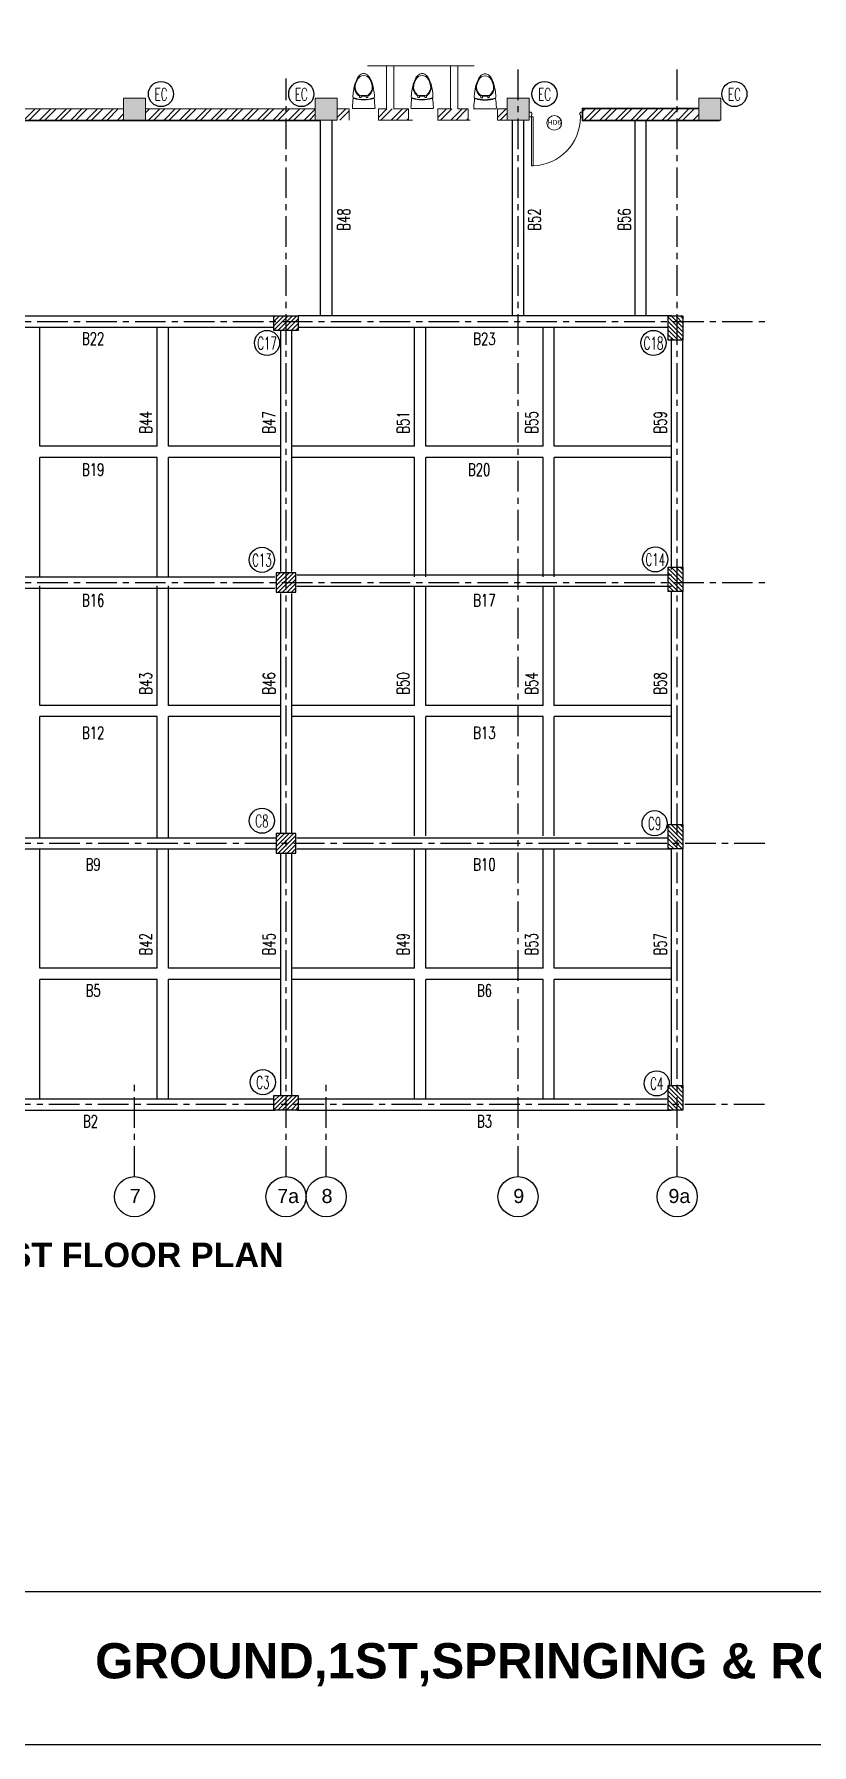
# Model space of a CAD drawing. Header units: millimetres. Extents: x 2659630 to 6742168, y -2425387 to -732288.
# Drawn here: x 3017118 to 3033015, y -1251415 to -1216459 of the extents above; entities that cross this region are included whole.
import ezdxf
from ezdxf.enums import TextEntityAlignment as Align

# ---------------------------------------------------------------- set-up
doc = ezdxf.new("R2010")
doc.units = ezdxf.units.MM
doc.linetypes.add('CENTER', pattern=[2, 1.25, -0.25, 0.25, -0.25])
for name, color, linetype, lineweight in [('A-ANNO-DIMS', 211, 'Continuous', 9), ('A-AREA-IDEN', 2, 'Continuous', 9), ('A-DOOR', 31, 'Continuous', 18), ('A-DOOR-FRAM', 31, 'Continuous', 18), ('A-DOOR-IDEN', 31, 'Continuous', 9), ('A-furniture', 37, 'Continuous', 0), ('A-hatch', 253, 'Continuous', 0), ('A-PLASTER', 50, 'Continuous', 0), ('A-RCC', 2, 'Continuous', 0), ('A-WALL', 113, 'Continuous', 9), ('A-WALL-PATT', 111, 'Continuous', 0)]:
    doc.layers.add(name, color=color, linetype=linetype, lineweight=lineweight)
for name, color, linetype in [('S-BEAM NO', 3, 'Continuous'), ('S-BEAM OUTER', 4, 'Continuous'), ('S-COLUMN', 1, 'Continuous'), ('S-COLUMN CIRCLE', 9, 'Continuous'), ('S-COLUMN HATCH', 8, 'Continuous'), ('S-COLUMN NO', 2, 'Continuous'), ('S-GRIDE CIRCLE', 8, 'Continuous'), ('S-GRIDE LINE', 8, 'CENTER'), ('S-GRIDE NO', 1, 'Continuous')]:
    doc.layers.add(name, color=color, linetype=linetype)
doc.layers.get('A-ANNO-DIMS').off()
doc.styles.add('Arial', font='arial.ttf', dxfattribs={"height": 123})
doc.styles.add('Arial_1', font='arial.ttf', dxfattribs={"height": 98.353293})
doc.styles.add('Arial_B', font='arialbd.ttf', dxfattribs={"height": 125.853552})
doc.styles.add('Arial_B_1', font='arialbd.ttf', dxfattribs={"height": 100.682842})
doc.styles.add('ROMANS', font='r.shx', dxfattribs={"width": 0.7})
pattern_1 = [(45, (2836909.69, -1391850.38), (-159.09903, 159.09903), []), (45, (2837015.75, -1391850.38), (-159.09903, 159.09903), [])]

# ---------------------------------------------------------------- blocks, each defined once
blk = doc.blocks.new('hjhgkhjjkhk')
at = {"layer": 'A-furniture', "linetype": 'ByBlock'}
for p, q in [((-3239410, 38907, -500), (-3238943, 38907, -500)), ((-3239263, 38679, -500), (-3239230, 38679, -500)), ((-3239263, 38630, -500), (-3239263, 38679, -500)), ((-3239231, 38637, -500), (-3239122, 38637, -500)), ((-3239230, 38679, -500), (-3239230, 38637, -500)), ((-3239123, 38651, -500), (-3239230, 38651, -500)), ((-3239123, 38679, -500), (-3239090, 38679, -500)), ((-3239123, 38637, -500), (-3239123, 38679, -500)), ((-3239090, 38679, -500), (-3239090, 38630, -500))]:
    blk.add_line(p, q, dxfattribs=at)
for centre, radius, start, end in [((-3239382, 38882, -500), 25.6, 103.2172, 184.3205), ((-3234363, 39215, -500), 5055, 183.7972, 185.9339), ((-3238971, 38882, -500), 25.6, 355.6795, 76.7816), ((-3243990, 39215, -500), 5055, 354.0661, 356.2028), ((-3239285, 38652, -500), 114, 159.1995, 186.5683), ((-3234351, 39220, -500), 5080, 186.5683, 187.0896), ((-3238431, 38682, -500), 965, 185.2831, 196.4207), ((-3239383, 38693, -500), 7.92, 185.9341, 288.7781), ((-3239379, 38706, -500), 7.92, 185.267, 288.2867), ((-3239176, 38085, -500), 635, 71.2219, 108.7781), ((-3239176, 38092, -500), 639, 71.7134, 108.2867), ((-3239160, 38466, -500), 206, 151.8794, 195.9425), ((-3239160, 38466, -500), 191, 160.1349, 195.9191), ((-3239125, 38450, -500), 244, 124.5259, 152.5265), ((-3239125, 38450, -500), 229, 133.9968, 159.4423), ((-3239231, 38561, -500), 76.2, 90, 133.9968), ((-3239122, 38561, -500), 76.2, 46.0032, 90), ((-3239228, 38450, -500), 244, 27.4735, 55.4741), ((-3239228, 38450, -500), 229, 20.5577, 46.0032), ((-3239193, 38466, -500), 191, 344.0809, 19.8651), ((-3239193, 38466, -500), 206, 344.0575, 28.1207), ((-3239921, 38682, -500), 965, 343.5793, 354.7169), ((-3238974, 38706, -500), 7.92, 251.7135, 354.733), ((-3238970, 38693, -500), 7.92, 251.2221, 354.0659), ((-3239068, 38652, -500), 114, 353.4317, 20.8005), ((-3244002, 39220, -500), 5080, 352.9104, 353.4317), ((-3238749, 38591, -500), 635, 196.5593, 209.3999), ((-3238749, 38591, -500), 620, 196.5666, 207.1313), ((-3239114, 38385, -500), 216, 209.3045, 232.3768), ((-3239176, 38371, -500), 140, 207.1313, 332.8687), ((-3239176, 38301, -500), 111, 231.6356, 270), ((-3239176, 38301, -500), 111, 270, 308.3644), ((-3239239, 38385, -500), 216, 307.6232, 330.6955), ((-3239604, 38591, -500), 620, 332.8687, 343.4334), ((-3239604, 38591, -500), 635, 330.6001, 343.4407)]:
    blk.add_arc(centre, radius, start, end, dxfattribs=at)
blk = doc.blocks.new('A$C73F500AF')
at = {"layer": 'A-DOOR'}
blk.add_lwpolyline([(50, 1000), (85, 1000), (85, 0), (50, 0)], close=True, dxfattribs=at)
blk.add_arc((50, 1000), 1000, 272.0058, 0.0695, dxfattribs=at)
at = {"layer": 'A-DOOR-FRAM'}
for p, q in [((0, 1090), (12, 1090)), ((0, 1010), (0, 1090)), ((12, 1100), (40, 1100)), ((12, 1090), (12, 1100)), ((40, 1100), (60, 1075)), ((60, 1075), (60, 1045)), ((1060, 1101), (1040, 1076)), ((1040, 1076), (1040, 1046)), ((1088, 1101), (1060, 1101)), ((1088, 1091), (1088, 1101)), ((1100, 1091), (1088, 1091)), ((1100, 1011), (1100, 1091)), ((12, 1010), (0, 1010)), ((12, 1000), (12, 1010)), ((50, 1000), (12, 1000)), ((60, 1045), (50, 1045)), ((50, 1045), (50, 1000)), ((1040, 1046), (1050, 1046)), ((1050, 1046), (1050, 1001)), ((1050, 1001), (1088, 1001)), ((1088, 1001), (1088, 1011)), ((1088, 1011), (1100, 1011))]:
    blk.add_line(p, q, dxfattribs=at)
blk = doc.blocks.new('M_Door Tag_Mahindra_2_0mm - M_Door Tag_Mahindra 2-1437518-GROUND FLOOR PLAN-01')
at = {"layer": 'A-DOOR-IDEN'}
blk.add_circle((0, 0), 3, dxfattribs=at)

msp = doc.modelspace()

# ---------------------------------------------------------------- hatches: boundary and pattern name
at = {"layer": 'A-WALL-PATT'}
h = msp.add_hatch(dxfattribs=at)
h.set_pattern_fill('ANSI32', color=256, scale=600, angle=360, style=0)
h.set_pattern_definition(pattern_1)
h.paths.add_polyline_path([(3018944.389, -1217984.281), (3015474.389, -1217984.16), (3015474.388, -1218214.249), (3018944.388, -1218214.342)])
h = msp.add_hatch(dxfattribs=at)
h.set_pattern_fill('ANSI32', color=256, scale=600, angle=360, style=0)
h.set_pattern_definition(pattern_1)
h.paths.add_polyline_path([(3022864.389, -1217984.281), (3019394.389, -1217984.263), (3019394.388, -1218214.26), (3019395.359, -1218214.26), (3022864.388, -1218214.445)])
h = msp.add_hatch(dxfattribs=at)
h.set_pattern_fill('ANSI32', color=256, scale=600, angle=360, style=0)
h.set_pattern_definition([(45, (2848669.69, -1391850.44), (-159.09903, 159.09903), []), (45, (2848775.75, -1391850.44), (-159.09903, 159.09903), [])])
h.paths.add_polyline_path([(3023554.467, -1218214.39), (3023554.467, -1217984.313), (3023314.389, -1217984.318), (3023314.388, -1218214.397)])
h = msp.add_hatch(dxfattribs=at)
h.set_pattern_fill('ANSI32', color=256, scale=600, angle=360, style=0)
h.set_pattern_definition([(45, (2849509.77, -1391850.47), (-159.09903, 159.09903), []), (45, (2849615.83, -1391850.47), (-159.09903, 159.09903), [])])
h.paths.add_polyline_path([(3024771.967, -1218214.205), (3024771.967, -1217984.127), (3024154.469, -1217984.343), (3024154.468, -1218214.422)])
h = msp.add_hatch(dxfattribs=at)
h.set_pattern_fill('ANSI32', color=256, scale=600, angle=360, style=0)
h.set_pattern_definition([(45, (2850727.27, -1391850.48), (-159.09903, 159.09903), []), (45, (2850833.33, -1391850.48), (-159.09903, 159.09903), [])])
h.paths.add_polyline_path([(3025989.467, -1218214.218), (3025989.467, -1217984.14), (3025371.969, -1217984.356), (3025371.968, -1218214.435)])
h = msp.add_hatch(dxfattribs=at)
h.set_pattern_fill('ANSI32', color=256, scale=600, angle=360, style=0)
h.set_pattern_definition([(45, (2851944.77, -1391850.48), (-159.09903, 159.09903), []), (45, (2852050.83, -1391850.48), (-159.09903, 159.09903), [])])
h.paths.add_polyline_path([(3026784.388, -1218214.366), (3026784.389, -1217984.288), (3026589.471, -1217984.356), (3026589.469, -1218214.435)])
h = msp.add_hatch(dxfattribs=at)
h.set_pattern_fill('ANSI32', color=256, scale=600, angle=360, style=0)
h.set_pattern_definition(pattern_1)
h.paths.add_polyline_path([(3028334.14, -1217984.159), (3030704.388, -1217984.159), (3030704.388, -1218214.167), (3028334.14, -1218214.167)])
at = {"layer": 'S-COLUMN HATCH', "true_color": 0x939598}
h = msp.add_hatch(dxfattribs=at)
h.set_pattern_fill('ANSI31', color=252, scale=20, angle=180)
h.set_pattern_definition([(225, (-628300.644, -347584.06), (44.9012806, -44.9012806), [])])
h.paths.add_polyline_path([(3022016.079, -1222214.2), (3022516.078, -1222214.2), (3022516.078, -1222514.202), (3022016.079, -1222514.202)])
h = msp.add_hatch(dxfattribs=at)
h.set_pattern_fill('ANSI31', color=252, scale=20, angle=270)
h.set_pattern_definition([(315, (2155449.32, -4873030.73), (44.9012806, 44.9012806), [])])
h.paths.add_polyline_path([(3030079.463, -1222714.006), (3030079.463, -1222214.008), (3030379.465, -1222214.008), (3030379.465, -1222714.006)])
h = msp.add_hatch(dxfattribs=at)
h.set_pattern_fill('ANSI31', color=252, scale=20, angle=180)
h.set_pattern_definition([(225, (-634860.924, -363004.15), (44.9012806, -44.9012806), [])])
h.paths.add_polyline_path([(3022466.079, -1227464.01), (3022066.079, -1227464.01), (3022066.079, -1227864.01), (3022466.079, -1227864.01)])
h = msp.add_hatch(dxfattribs=at)
h.set_pattern_fill('ANSI31', color=252, scale=20, angle=270)
h.set_pattern_definition([(315, (2155449.33, -4878165.733), (44.9012806, 44.9012806), [])])
h.paths.add_polyline_path([(3030079.469, -1227849.01), (3030079.469, -1227349.011), (3030379.472, -1227349.011), (3030379.472, -1227849.01)])
h = msp.add_hatch(dxfattribs=at)
h.set_pattern_fill('ANSI31', color=252, scale=20, angle=180)
h.set_pattern_definition([(225, (-634860.924, -368334.15), (44.9012806, -44.9012806), [])])
h.paths.add_polyline_path([(3022466.079, -1232794.01), (3022066.079, -1232794.01), (3022066.079, -1233194.01), (3022466.079, -1233194.01)])
h = msp.add_hatch(dxfattribs=at)
h.set_pattern_fill('ANSI31', color=252, scale=20, angle=270)
h.set_pattern_definition([(315, (2155449.33, -4883425.73), (44.9012806, 44.9012806), [])])
h.paths.add_polyline_path([(3030079.472, -1233109.009), (3030079.472, -1232609.01), (3030379.474, -1232609.01), (3030379.474, -1233109.009)])
h = msp.add_hatch(dxfattribs=at)
h.set_pattern_fill('ANSI31', color=252, scale=20, angle=180)
h.set_pattern_definition([(225, (-628300.644, -363513.865), (44.9012806, -44.9012806), [])])
h.paths.add_polyline_path([(3022016.079, -1238144.007), (3022516.078, -1238144.007), (3022516.078, -1238444.01), (3022016.079, -1238444.01)])
h = msp.add_hatch(dxfattribs=at)
h.set_pattern_fill('ANSI31', color=252, scale=20, angle=270)
h.set_pattern_definition([(315, (2155449.32, -4888760.733), (44.9012806, 44.9012806), [])])
h.paths.add_polyline_path([(3030079.463, -1238444.01), (3030079.463, -1237944.011), (3030379.465, -1237944.011), (3030379.465, -1238444.01)])

# ---------------------------------------------------------------- linework, layer by layer
at = {"layer": 'A-hatch', "color": 252, "true_color": 0x939598}
for points in [[(3019394.388, -1218214.277), (3018944.465, -1217764.274), (3019394.388, -1217764.277)], [(3018944.465, -1218214.274), (3018944.465, -1217764.274), (3019394.388, -1218214.277)], [(3023314.388, -1218214.297), (3022864.465, -1217764.295), (3023314.388, -1217764.297)], [(3022864.465, -1218214.295), (3022864.465, -1217764.295), (3023314.388, -1218214.297)], [(3026784.391, -1218214.315), (3026784.388, -1218214.315), (3026784.391, -1217764.315)], [(3026784.462, -1218214.315), (3026784.391, -1217764.315), (3026784.462, -1217764.315)], [(3026784.391, -1218214.315), (3026784.391, -1217764.315), (3026784.462, -1218214.315)], [(3026784.465, -1218214.315), (3026784.462, -1217764.315), (3026784.465, -1217764.315)], [(3026784.462, -1218214.315), (3026784.462, -1217764.315), (3026784.465, -1218214.315)], [(3027234.388, -1218214.318), (3026784.465, -1217764.315), (3027234.388, -1217764.318)], [(3026784.465, -1218214.315), (3026784.465, -1217764.315), (3027234.388, -1218214.318)], [(3027234.388, -1218214.318), (3027234.388, -1217764.318), (3027234.391, -1217764.318)], [(3030704.39, -1218214.336), (3030704.388, -1218214.336), (3030704.39, -1217764.34)], [(3030704.462, -1218214.336), (3030704.39, -1217764.34), (3030704.462, -1217764.34)], [(3030704.39, -1218214.336), (3030704.39, -1217764.34), (3030704.462, -1218214.336)], [(3030704.465, -1218214.336), (3030704.462, -1217764.34), (3030704.465, -1217764.34)], [(3030704.462, -1218214.336), (3030704.462, -1217764.34), (3030704.465, -1218214.336)], [(3031154.388, -1218214.338), (3030704.465, -1217764.34), (3031154.388, -1217764.342)], [(3030704.465, -1218214.336), (3030704.465, -1217764.34), (3031154.388, -1218214.338)], [(3031154.388, -1218214.338), (3031154.388, -1217764.342), (3031154.39, -1217764.342)]]:
    msp.add_solid(points, dxfattribs=at)
at = {"layer": 'A-PLASTER'}
for p, q in [((3022962.319, -1218226.451), (3014503.098, -1218226.223)), ((3030704.391, -1217972.335), (3028322.14, -1217972.158)), ((3028322.14, -1217972.158), (3028322.14, -1218226.154)), ((3028322.14, -1218226.154), (3031130.945, -1218226.328))]:
    msp.add_line(p, q, dxfattribs=at)
at = {"layer": 'A-RCC'}
for p, q in [((3022864.391, -1217764.295), (3022864.388, -1218214.295)), ((3022864.391, -1217764.295), (3022864.388, -1218214.388)), ((3023314.391, -1217764.297), (3022864.391, -1217764.295)), ((3023314.391, -1217764.297), (3022864.391, -1217764.295)), ((3023314.388, -1218214.297), (3023314.391, -1217764.297)), ((3023314.388, -1218214.297), (3023314.391, -1217764.297)), ((3026784.391, -1217764.315), (3026784.388, -1218214.315)), ((3027234.391, -1217764.318), (3026784.391, -1217764.315)), ((3027234.388, -1218214.318), (3027234.391, -1217764.318)), ((3030704.388, -1218214.336), (3030704.39, -1217764.34)), ((3030704.39, -1217764.34), (3031154.39, -1217764.342)), ((3031154.39, -1217764.342), (3031154.388, -1218214.338)), ((3022864.388, -1218214.295), (3023314.388, -1218214.297)), ((3022864.388, -1218214.295), (3023314.388, -1218214.297)), ((3026784.388, -1218214.315), (3027234.388, -1218214.318)), ((3031154.388, -1218214.338), (3030704.388, -1218214.336))]:
    msp.add_line(p, q, dxfattribs=at)
msp.add_lwpolyline([(3019394.388, -1218214.277), (3019394.391, -1217764.277), (3018944.391, -1217764.274), (3018944.388, -1218214.37), (3019395.359, -1218214.26), (3018945.359, -1218214.258)], dxfattribs=at)
at = {"layer": 'A-WALL'}
for p, q in [((3023929.298, -1217103.346), (3026110.82, -1217103.358)), ((3024321.149, -1217984.303), (3024321.145, -1217103.348)), ((3024471.149, -1217984.304), (3024471.145, -1217103.349)), ((3025627.765, -1217984.317), (3025627.76, -1217103.355)), ((3025777.765, -1217984.318), (3025777.76, -1217103.356)), ((3015474.388, -1217984.16), (3018944.389, -1217984.281)), ((3022974.366, -1218214.451), (3015474.388, -1218214.249)), ((3019394.389, -1217984.263), (3022864.389, -1217984.281)), ((3023554.467, -1217984.325), (3023314.389, -1217984.298)), ((3023554.467, -1217984.324), (3023554.467, -1218214.312)), ((3024321.149, -1217984.303), (3024154.467, -1217984.303)), ((3024154.467, -1217984.321), (3024154.467, -1218214.309)), ((3024771.968, -1218214.306), (3024154.468, -1218214.303)), ((3024771.967, -1217984.319), (3024471.149, -1217984.304)), ((3024771.967, -1217984.319), (3024771.967, -1218214.306)), ((3025371.967, -1217984.318), (3025627.77, -1217984.317)), ((3025371.967, -1217984.318), (3025371.967, -1218214.309)), ((3025989.468, -1218214.312), (3025371.967, -1218214.309)), ((3025777.77, -1217984.318), (3025989.467, -1217984.319)), ((3025989.468, -1217984.325), (3025989.468, -1218214.312)), ((3026784.389, -1217984.316), (3026589.467, -1217984.315)), ((3026589.468, -1217984.325), (3026589.468, -1218214.316)), ((3026894.383, -1218214.311), (3026589.468, -1218214.312)), ((3026894.383, -1218214.316), (3027124.231, -1218214.316)), ((3030704.389, -1217984.335), (3028334.14, -1217984.159)), ((3028334.14, -1217984.159), (3028334.14, -1218214.155)), ((3028334.14, -1218214.155), (3030704.388, -1218214.167)), ((3029624.383, -1218214.328), (3029624.383, -1218214.328))]:
    msp.add_line(p, q, dxfattribs=at)
at = {"layer": 'A-WALL', "color": 1}
for p, q in [((3024854.383, -1218214.306), (3024404.388, -1218214.304)), ((3025454.383, -1218214.309), (3026034.388, -1218214.312))]:
    msp.add_line(p, q, dxfattribs=at)
at = {"layer": 'A-WALL'}
msp.add_arc((3029624.383, -1218214.328), 20, 269.9923264, 269.9997035, dxfattribs=at)
at = {"layer": 'S-BEAM OUTER', "ltscale": 2500}
for p, q in [((3022974.366, -1222214.242), (3022974.319, -1218214.295)), ((3023204.457, -1218214.297), (3023204.505, -1222214.242)), ((3026894.223, -1222214.008), (3026894.383, -1218214.319)), ((3027124.231, -1218214.317), (3027124.362, -1222214.262)), ((3029399.465, -1218214.297, 0), (3029399.465, -1222214.032, 0)), ((3029629.465, -1222214.183, 0), (3029629.486, -1218214.162)), ((3014491.076, -1222214.201), (3022016.079, -1222214.201)), ((3030149.465, -1222214.008), (3022516.078, -1222214.008)), ((3014491.076, -1222444.201), (3022016.079, -1222444.201)), ((3017233.342, -1224879.154), (3017233.342, -1222439.153)), ((3019630.547, -1224879.154), (3019630.547, -1222439.153)), ((3019860.547, -1224879.154), (3019860.547, -1222439.153)), ((3022151.077, -1222514.202), (3022151.077, -1227439.01)), ((3022381.077, -1222514.202), (3022381.077, -1227439.01)), ((3022516.078, -1222444.008), (3030079.463, -1222444.008)), ((3024893.343, -1224879.154), (3024893.343, -1222439.153)), ((3025123.343, -1224879.154), (3025123.343, -1222439.153)), ((3027520.547, -1224879.154), (3027520.547, -1222439.153)), ((3027750.547, -1224879.154), (3027750.547, -1222439.153)), ((3030149.465, -1227399.011), (3030149.465, -1222664.008)), ((3030379.465, -1227399.011), (3030379.465, -1222664.008)), ((3019630.547, -1224879.154), (3017233.342, -1224879.154)), ((3019630.547, -1225109.154), (3017233.342, -1225109.154)), ((3017233.342, -1227544.153), (3017233.342, -1225109.154)), ((3019630.547, -1227544.153), (3019630.547, -1225109.154)), ((3022151.077, -1224879.154), (3019860.547, -1224879.154)), ((3022151.077, -1225109.154), (3019860.547, -1225109.154)), ((3019860.547, -1227544.153), (3019860.547, -1225109.154)), ((3024893.343, -1224879.154), (3022381.148, -1224879.154)), ((3024893.343, -1225109.154), (3022381.148, -1225109.154)), ((3024893.343, -1227544.153), (3024893.343, -1225109.154)), ((3027520.547, -1224879.154), (3025123.343, -1224879.154)), ((3027520.547, -1225109.154), (3025123.343, -1225109.154)), ((3025123.343, -1227544.153), (3025123.343, -1225109.154)), ((3027520.547, -1227544.153), (3027520.547, -1225109.154)), ((3030149.465, -1224879.154), (3027750.547, -1224879.154)), ((3030149.465, -1225109.154), (3027750.547, -1225109.154)), ((3027750.547, -1227544.153), (3027750.547, -1225109.154)), ((3014491.007, -1227549.011), (3022041.074, -1227549.011)), ((3022487.913, -1227509.012), (3030149.465, -1227509.012)), ((3014491.007, -1227779.011), (3022041.074, -1227779.011)), ((3017233.342, -1230174.158), (3017233.342, -1227734.157)), ((3019630.547, -1230174.158), (3019630.547, -1227734.157)), ((3019860.547, -1230174.158), (3019860.547, -1227734.157)), ((3022151.077, -1227889.01), (3022151.077, -1232794.01)), ((3022381.077, -1227889.01), (3022381.077, -1232794.01)), ((3022487.913, -1227739.012), (3030149.465, -1227739.012)), ((3024893.343, -1230174.158), (3024893.343, -1227734.157)), ((3025123.343, -1230174.158), (3025123.343, -1227734.157)), ((3027520.547, -1230174.158), (3027520.547, -1227734.157)), ((3027750.547, -1230174.158), (3027750.547, -1227734.157)), ((3030149.472, -1232609.01), (3030149.472, -1227849.01)), ((3030379.472, -1232659.012), (3030379.472, -1227849.01)), ((3019630.547, -1230174.158), (3017233.342, -1230174.158)), ((3017233.342, -1232879.009), (3017233.342, -1230404.158)), ((3019630.547, -1230404.158), (3017233.342, -1230404.158)), ((3019630.547, -1232879.009), (3019630.547, -1230404.158)), ((3022151.077, -1230174.158), (3019860.547, -1230174.158)), ((3019860.547, -1232879.009), (3019860.547, -1230404.158)), ((3022151.077, -1230404.158), (3019860.547, -1230404.158)), ((3024893.343, -1230174.158), (3022381.148, -1230174.158)), ((3024893.343, -1230404.158), (3022381.148, -1230404.158)), ((3024893.343, -1232839.158), (3024893.343, -1230404.158)), ((3027520.547, -1230174.158), (3025123.343, -1230174.158)), ((3025123.343, -1232839.158), (3025123.343, -1230404.158)), ((3027520.547, -1230404.158), (3025123.343, -1230404.158)), ((3027520.547, -1232839.158), (3027520.547, -1230404.158)), ((3030149.465, -1230174.158), (3027750.547, -1230174.158)), ((3027750.547, -1232839.158), (3027750.547, -1230404.158)), ((3030149.465, -1230404.158), (3027750.547, -1230404.158)), ((3014466.012, -1232879.009), (3022066.079, -1232879.009)), ((3022487.923, -1232879.009), (3030079.472, -1232879.009)), ((3014466.012, -1233109.009), (3022066.079, -1233109.009)), ((3017233.342, -1235544.156), (3017233.342, -1233104.155)), ((3019630.547, -1235544.156), (3019630.547, -1233104.155)), ((3019860.547, -1235544.156), (3019860.547, -1233104.155)), ((3022151.077, -1233194.01), (3022151.077, -1238144.007)), ((3022381.077, -1233194.01), (3022381.077, -1238144.007)), ((3022487.923, -1233109.009), (3030149.465, -1233109.009)), ((3024893.343, -1235544.156), (3024893.343, -1233104.155)), ((3025123.343, -1235544.156), (3025123.343, -1233104.155)), ((3027520.547, -1235544.156), (3027520.547, -1233104.155)), ((3027750.547, -1235544.156), (3027750.547, -1233104.155)), ((3030149.462, -1237944.011), (3030149.462, -1233109.009)), ((3030379.462, -1237994.01), (3030379.462, -1233109.009)), ((3019630.547, -1235544.156), (3017233.342, -1235544.156)), ((3022151.077, -1235544.156), (3019860.547, -1235544.156)), ((3024893.343, -1235544.156), (3022381.148, -1235544.156)), ((3027520.547, -1235544.156), (3025123.343, -1235544.156)), ((3030149.465, -1235544.156), (3027750.547, -1235544.156)), ((3017233.342, -1238209.155), (3017233.342, -1235774.156)), ((3019630.547, -1235774.156), (3017233.342, -1235774.156)), ((3019630.547, -1238209.155), (3019630.547, -1235774.156)), ((3019860.547, -1238209.155), (3019860.547, -1235774.156)), ((3022151.077, -1235774.156), (3019860.547, -1235774.156)), ((3024893.343, -1235774.156), (3022381.148, -1235774.156)), ((3024893.343, -1238209.155), (3024893.343, -1235774.156)), ((3025123.343, -1238209.155), (3025123.343, -1235774.156)), ((3027520.547, -1235774.156), (3025123.343, -1235774.156)), ((3027520.547, -1238209.155), (3027520.547, -1235774.156)), ((3027750.547, -1238209.155), (3027750.547, -1235774.156)), ((3030149.465, -1235774.156), (3027750.547, -1235774.156)), ((3014491.007, -1238444.01), (3022041.075, -1238444.01)), ((3014516.007, -1238214.01), (3022016.079, -1238214.01)), ((3022491.073, -1238444.012), (3030149.429, -1238444.01)), ((3022516.078, -1238214.012), (3030079.463, -1238214.01))]:
    msp.add_line(p, q, dxfattribs=at)
at = {"layer": 'S-COLUMN', "color": 1}
for points in [[(3022016.079, -1222214.2), (3022516.078, -1222214.2), (3022516.078, -1222514.202), (3022016.079, -1222514.202)], [(3030079.463, -1222714.006), (3030079.463, -1222214.008), (3030379.465, -1222214.008), (3030379.465, -1222714.006)], [(3022466.079, -1227464.01), (3022066.079, -1227464.01), (3022066.079, -1227864.01), (3022466.079, -1227864.01)], [(3030079.469, -1227849.01), (3030079.469, -1227349.011), (3030379.472, -1227349.011), (3030379.472, -1227849.01)], [(3022466.079, -1232794.01), (3022066.079, -1232794.01), (3022066.079, -1233194.01), (3022466.079, -1233194.01)], [(3030079.472, -1233109.009), (3030079.472, -1232609.01), (3030379.474, -1232609.01), (3030379.474, -1233109.009)], [(3022016.079, -1238144.007), (3022516.078, -1238144.007), (3022516.078, -1238444.01), (3022016.079, -1238444.01)], [(3030079.463, -1238444.01), (3030079.463, -1237944.011), (3030379.465, -1237944.011), (3030379.465, -1238444.01)]]:
    msp.add_lwpolyline(points, close=True, dxfattribs=at)
at = {"layer": 'S-COLUMN CIRCLE', "ltscale": 2500}
msp.add_line((2997332.057, -1248283.271), (3077100.446, -1248283.271), dxfattribs=at)
msp.add_lwpolyline([(3077100.446, -1251415.165), (2997332.057, -1251415.165), (2997332.057, -1186959.633), (3077100.446, -1186959.633)], close=True, dxfattribs=at)
at = {"layer": 'S-COLUMN CIRCLE'}
for centre in [(3019710.129, -1217681.937), (3019710.129, -1217681.937), (3022577.901, -1217681.937), (3022577.901, -1217681.937), (3027550.983, -1217681.937), (3027550.983, -1217681.937), (3031432.327, -1217681.937), (3031432.327, -1217681.937), (3021878.014, -1222768.419), (3029778.103, -1222768.419), (3021773.464, -1227201.234), (3029814.68, -1227190.437), (3021773.464, -1232531.234), (3029801.409, -1232583.029), (3021793.557, -1237874.088), (3029844.245, -1237898.481)]:
    msp.add_circle(centre, 257.143, dxfattribs=at)
at = {"layer": 'S-GRIDE CIRCLE'}
for centre in [(3019169.47, -1240214.57), (3019169.47, -1240214.57), (3019169.47, -1240214.57), (3022266.079, -1240214.57), (3022266.079, -1240214.57), (3022266.079, -1240214.57), (3023089.47, -1240214.57), (3023089.47, -1240214.57), (3023089.47, -1240214.57), (3027009.47, -1240214.57), (3027009.47, -1240214.57), (3027009.47, -1240214.57), (3030264.47, -1240214.57), (3030264.47, -1240214.57), (3030264.47, -1240214.57)]:
    msp.add_circle(centre, 409.836, dxfattribs=at)
at = {"layer": 'S-GRIDE LINE', "ltscale": 500}
for p, q in [((3027009.47, -1239804.734), (3027009.47, -1217175.555)), ((3030264.47, -1239804.734), (3030264.47, -1217175.555)), ((3022266.079, -1239804.734), (3022266.079, -1217364.714)), ((3000179.844, -1222329.008), (3032055.074, -1222329.008)), ((3000179.844, -1227664.01), (3032055.074, -1227664.01)), ((3032052.396, -1232994.01), (3000179.844, -1232994.01)), ((3019169.47, -1239804.734), (3019169.47, -1237804.734)), ((3023089.47, -1239804.734), (3023089.47, -1237804.734)), ((3032045.083, -1238329.01), (3000179.844, -1238329.01))]:
    msp.add_line(p, q, dxfattribs=at)

# ---------------------------------------------------------------- block references
at = {"layer": 'A-ANNO-DIMS'}
msp.add_blockref('A$C73F500AF', (3027234.172, -1219150.494), dxfattribs=at)
at = {"layer": 'A-DOOR-IDEN', "xscale": -49.99999999999997, "yscale": 49.99999999999998, "zscale": 49.99999999999998, "rotation": 328.2684126260899}
msp.add_blockref('M_Door Tag_Mahindra_2_0mm - M_Door Tag_Mahindra 2-1437518-GROUND FLOOR PLAN-01', (3027750.664, -1218270.431), dxfattribs=at)
at = {"layer": 'A-WALL', "rotation": 180.0002988291294}
for p in [(-215322.159, -1179089.081), (-214127.238, -1179089.075), (-212840.621, -1179094.101)]:
    msp.add_blockref('hjhgkhjjkhk', p, dxfattribs=at)

# ---------------------------------------------------------------- texts
at = {"layer": 'A-AREA-IDEN', "insert": (3019213.936, -1241154.347), "char_height": 500, "width": 7947.16905, "attachment_point": 2, "line_spacing_factor": 0.938532, "style": 'Arial_B'}
msp.add_mtext('1ST FLOOR PLAN', dxfattribs=at)
at = {"layer": 'A-DOOR-IDEN', "insert": (3027753.664, -1218210.18), "char_height": 98.3533, "width": 208.8, "attachment_point": 2, "rotation": 0.1314106, "line_spacing_factor": 0.938532, "style": 'Arial_1'}
msp.add_mtext('HD6', dxfattribs=at)
at = {"layer": 'S-BEAM NO', "style": 'ROMANS', "width": 0.7}
for s, p in [('B48', (3023446.547, -1220246.469, 0)), ('B52', (3027346.701, -1220246.469, 0)), ('B56', (3029183.017, -1220246.469, 0)), ('B44', (3019399.514, -1224390.633, 0)), ('B47', (3021920.044, -1224390.633, 0)), ('B51', (3024662.31, -1224390.633, 0)), ('B55', (3027289.515, -1224390.633, 0)), ('B59', (3029918.43, -1224390.633, 0)), ('B43', (3019399.509, -1229725.489, 0)), ('B46', (3021920.04, -1229725.489, 0)), ('B50', (3024662.305, -1229725.489, 0)), ('B54', (3027289.51, -1229725.489, 0)), ('B58', (3029918.425, -1229725.489, 0)), ('B42', (3019399.514, -1235055.487, 0)), ('B45', (3021920.044, -1235055.487, 0)), ('B49', (3024662.31, -1235055.487, 0)), ('B53', (3027289.515, -1235055.487, 0)), ('B57', (3029918.43, -1235055.487, 0))]:
    msp.add_text(s, height=250, rotation=90, dxfattribs=at).set_placement(p, align=Align.MIDDLE_CENTER)
for s, p in [('B22', (3018323.367, -1222678.302, 0)), ('B23', (3026321.77, -1222684.803, 0)), ('B19', (3018323.367, -1225356.259, 0)), ('B20', (3026213.367, -1225356.259, 0)), ('B16', (3018323.43, -1228026.116, 0)), ('B17', (3026321.77, -1228026.117, 0)), ('B12', (3018323.43, -1230734.782, 0)), ('B13', (3026321.77, -1230734.783, 0)), ('B9', (3018323.425, -1233426.227, 0)), ('B10', (3026321.77, -1233426.228, 0)), ('B5', (3018323.425, -1236000.723, 0)), ('B6', (3026321.77, -1236000.724, 0)), ('B2', (3018267.559, -1238674.176, 0)), ('B3', (3026321.77, -1238674.177, 0))]:
    msp.add_text(s, height=250, dxfattribs=at).set_placement(p, align=Align.MIDDLE_CENTER)
at = {"layer": 'S-COLUMN NO', "style": 'ROMANS', "width": 0.6}
for s, p in [('EC', (3019711.498, -1217687.467, 0)), ('EC', (3019711.498, -1217687.467, 0)), ('EC', (3022579.27, -1217687.467, 0)), ('EC', (3022579.27, -1217687.467, 0)), ('EC', (3027552.352, -1217687.467, 0)), ('EC', (3027552.352, -1217687.467, 0)), ('EC', (3031433.696, -1217687.467, 0)), ('EC', (3031433.696, -1217687.467, 0)), ('C17', (3021879.382, -1222773.95, 0)), ('C18', (3029779.472, -1222773.95, 0)), ('C13', (3021774.833, -1227206.765, 0)), ('C14', (3029816.049, -1227195.967, 0)), ('C8', (3021774.833, -1232536.765, 0)), ('C9', (3029802.778, -1232588.56, 0)), ('C3', (3021794.925, -1237879.619, 0)), ('C4', (3029845.613, -1237904.012, 0))]:
    msp.add_text(s, height=257.1429, dxfattribs=at).set_placement(p, align=Align.MIDDLE_CENTER)
at = {"layer": 'S-GRIDE NO', "style": 'Arial'}
for s, height, p in [('7', 287.919, (3019072.789, -1240344.409)), ('7a', 287.9195, (3022086.407, -1240344.409)), ('8', 287.919, (3022992.789, -1240344.409)), ('9', 287.919, (3026912.789, -1240344.409)), ('9a', 287.9195, (3030084.798, -1240344.409))]:
    msp.add_text(s, height=height, dxfattribs=at).set_placement(p)

# ---------------------------------------------------------------- next in the draw order: texts
at = {"layer": 'A-AREA-IDEN', "insert": (3030824.995, -1250220.165), "char_height": 720, "width": 25563.58328, "attachment_point": 8, "line_spacing_factor": 0.938532, "style": 'Arial_B_1', "bg_fill": 2}
msp.add_mtext('GROUND,1ST,SPRINGING & ROOF FLOOR LAYOUT', dxfattribs=at)

doc.saveas('drawing.dxf')
